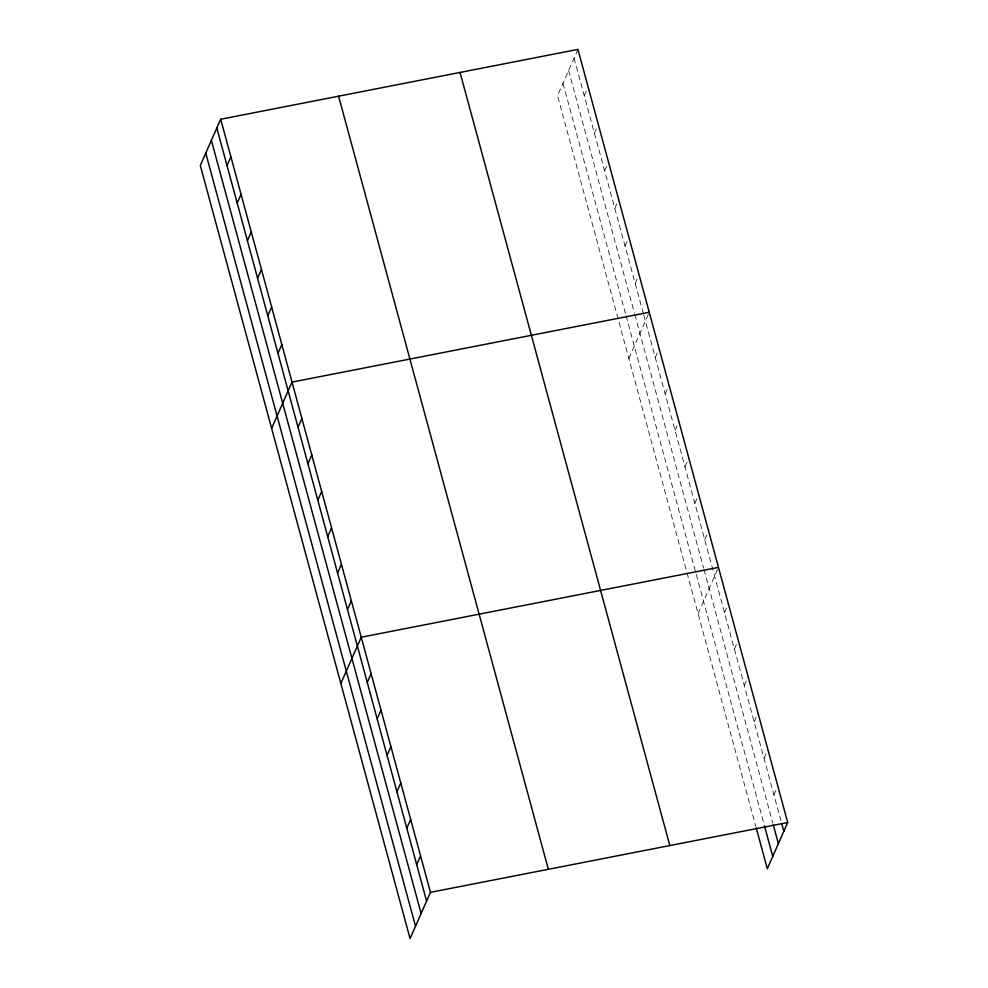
<?xml version="1.0" encoding="UTF-8"?>
<svg xmlns="http://www.w3.org/2000/svg" width="988" height="988" viewBox="0 0 988 988"><rect width="100%" height="100%" fill="white"/><g stroke="black" fill="none" stroke-linecap="round" stroke-linejoin="round"><path stroke-width="0.74" stroke-dasharray="4.94 3.71" d="M577.931 49.4L557.541 95.651L686.611 571.348M584.254 95.725L587.576 88.204M594.443 133.281L597.765 125.76M604.631 170.825L608.497 162.057M614.82 208.382L618.686 199.601M625.009 245.926L628.319 238.404M635.198 283.482L638.507 275.961M628.862 358.508L649.252 312.257M655.279 357.483L659.144 348.702M665.159 393.928L669.037 385.147M675.051 430.373L678.917 421.592M684.943 466.818L688.809 458.037M694.823 503.263L698.701 494.494M704.716 539.707L708.594 530.939M698.084 613.634L717.918 568.631M724.5 612.597L728.366 603.829M734.38 649.054L737.703 641.533M744.273 685.499L748.138 676.718M754.165 721.944L758.031 713.163M764.045 758.389L767.923 749.608M773.937 794.834L777.815 786.065M574.065 58.181L643.423 313.814M643.818 315.258L781.063 821.077M568.606 70.543L634.444 313.184M634.839 314.616L703.617 568.112M704.012 569.57L772.838 823.239M562.987 83.288L625.688 314.369M626.083 315.814L764.057 824.313M687.006 572.805L755.832 826.474"/><path stroke-width="1.48" d="M220.695 119.239L200.305 165.49L410.069 938.6L430.459 892.349L220.695 119.239L577.931 49.4L787.695 822.51L767.306 868.761L756.228 827.932M227.018 165.576L230.883 156.796M237.206 203.12L241.072 194.352M247.395 240.677L251.261 231.896M257.584 278.221L261.45 269.452M267.773 315.777L271.638 306.996M277.961 353.321L281.827 344.553M271.626 428.347L292.016 382.097L649.252 312.257M298.043 427.322L301.908 418.541M307.923 463.767L311.8 454.999M317.815 500.212L321.68 491.444M327.707 536.657L331.573 527.888M337.587 573.114L341.465 564.333M347.48 609.559L351.358 600.778M340.848 683.474L361.238 637.223L718.474 567.384M367.264 682.449L371.13 673.668M377.144 718.894L381.022 710.125M387.037 755.338L390.902 746.57M396.929 791.783L400.795 783.015M406.809 828.228L410.687 819.46M416.701 864.685L420.579 855.904M430.459 892.349L787.695 822.51M781.854 823.992L783.83 831.279M773.234 824.696L778.371 843.653M764.453 825.77L772.752 856.386M460.05 72.445L669.815 845.555M338.588 96.194L548.352 869.304M216.829 128.02L426.594 901.13M211.37 140.382L421.135 913.492M205.751 153.128L415.516 926.238"/></g></svg>
